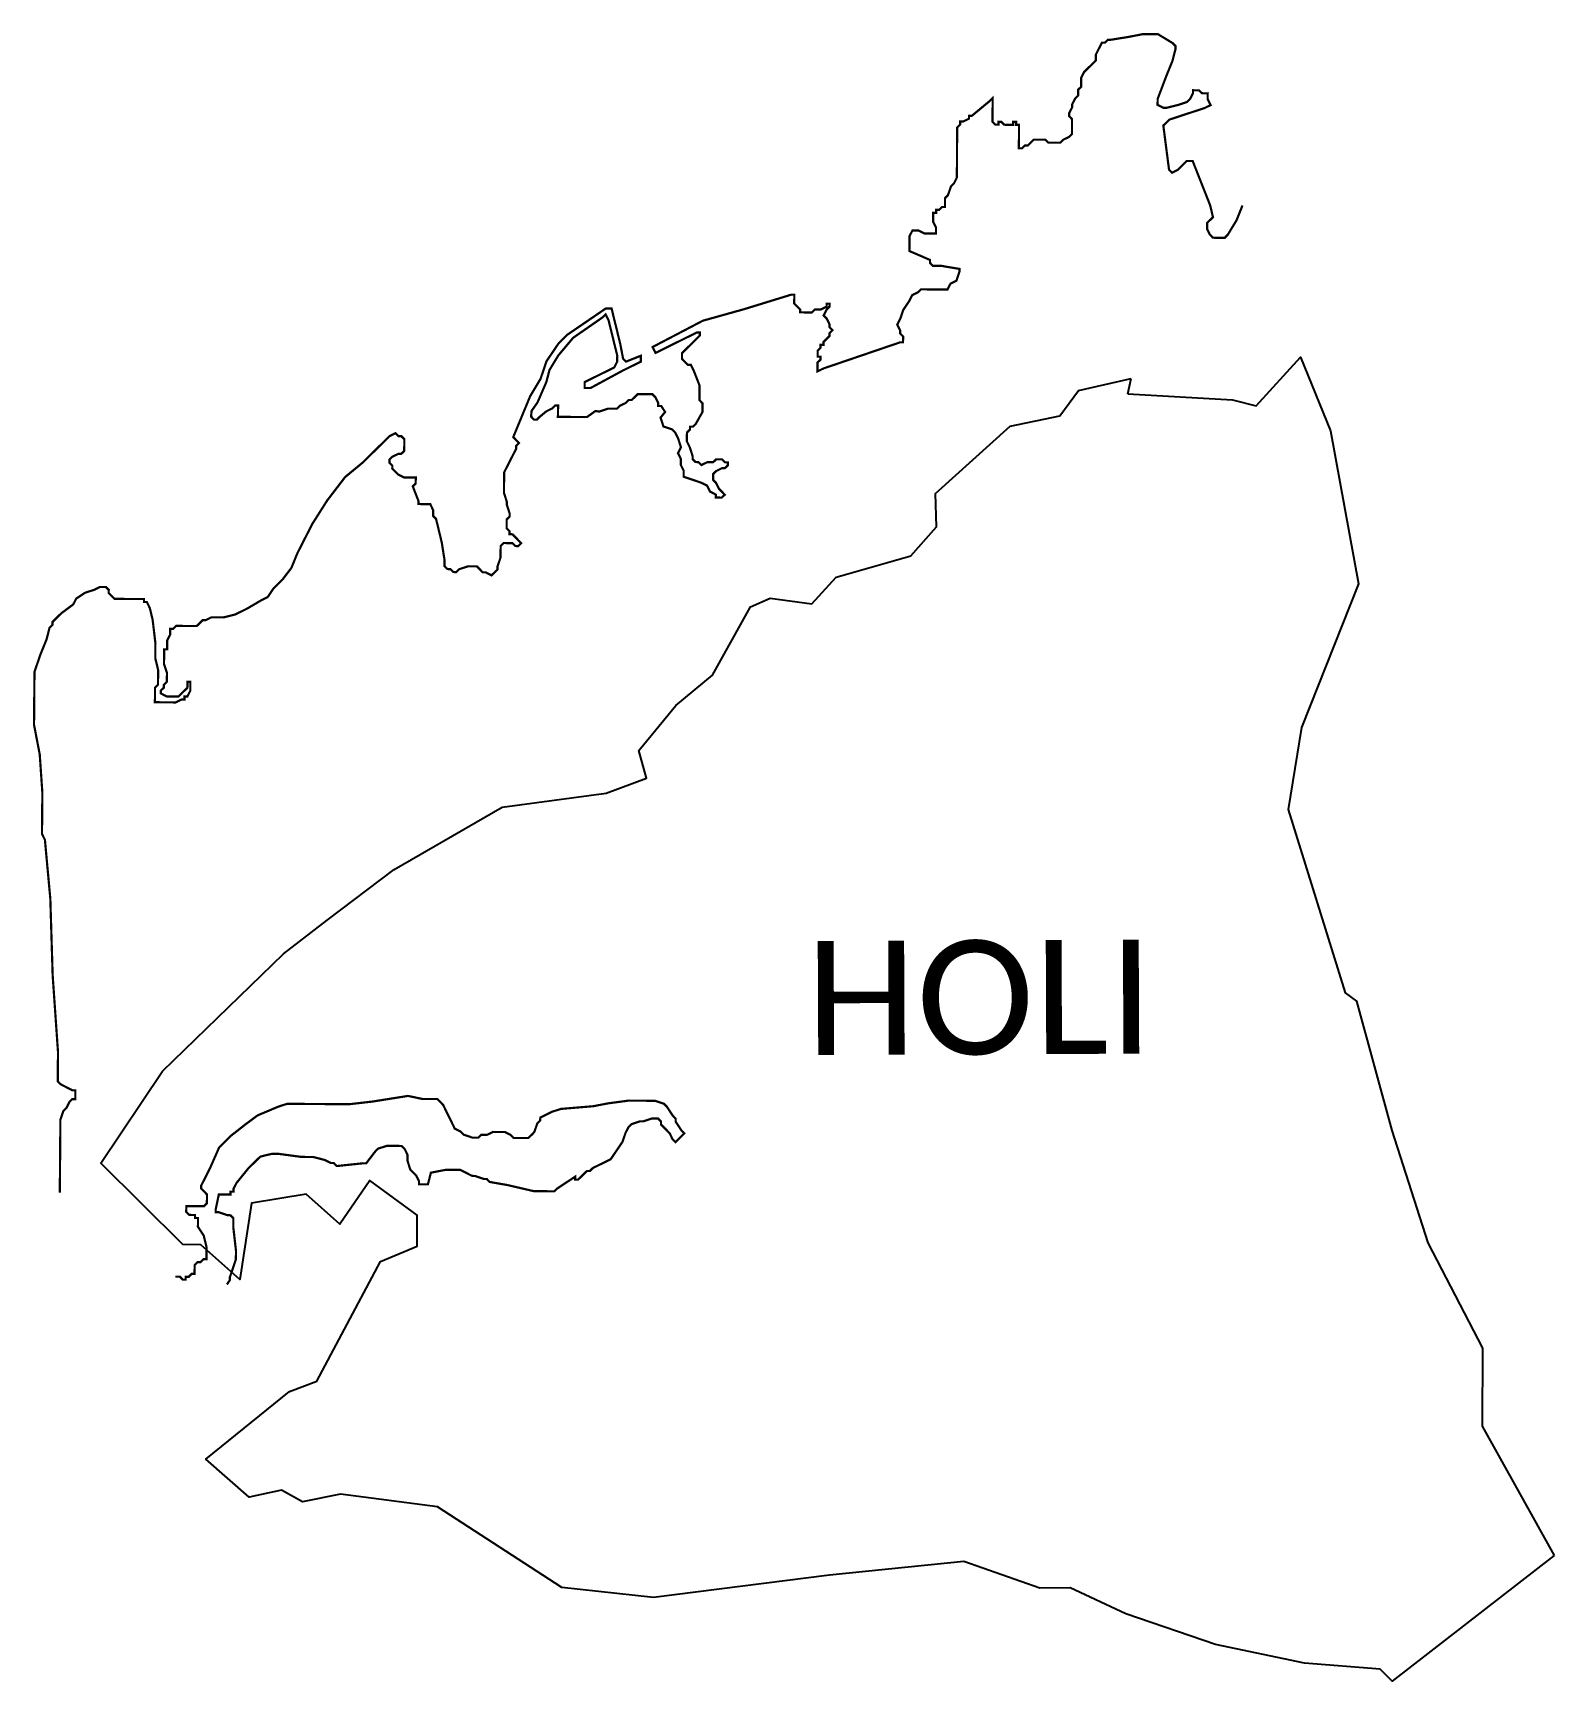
# Model space of a CAD drawing. Header units: metres. Extents: x 263795 to 326232, y 1837051 to 2154063.
# Drawn here: x 324149 to 326232, y 1837051 to 1839307 of the extents above; entities outside this region: 1.
import ezdxf

# ---------------------------------------------------------------- set-up
doc = ezdxf.new("R2010")
doc.units = ezdxf.units.M
for name, color, linetype in [('HIGH TIDE LINE', 6, 'Continuous'), ('village', 3, 'Continuous'), ('VILLAGE NAME', 250, 'Continuous')]:
    doc.layers.add(name, color=color, linetype=linetype)
doc.styles.get("Standard").update_dxf_attribs({"font": 'simplex.shx'})

msp = doc.modelspace()

# ---------------------------------------------------------------- linework, layer by layer
at = {"color": 3, "flags": 128}
msp.add_lwpolyline([(325648.1, 1838813.1), (325652.6, 1838834.5)], dxfattribs=at)
at = {"layer": 'HIGH TIDE LINE', "lineweight": 0, "const_width": 3}
msp.add_lwpolyline([(263796.4, 2154061), (263796.4, 2154061)], close=True, dxfattribs=at)
at = {"layer": 'HIGH TIDE LINE', "const_width": 3}
for points in [[(325805.2, 1839071.2), (325797.1, 1839051), (325784.9, 1839030.9), (325780.8, 1839026.9), (325764.7, 1839027), (325760.7, 1839031.1), (325756.7, 1839039.1), (325756.7, 1839047.2), (325760.8, 1839051.2), (325764.8, 1839055.2), (325760.9, 1839071.4), (325737, 1839132), (325728.9, 1839132.1), (325720.8, 1839124), (325716.7, 1839120), (325708.6, 1839116), (325704.6, 1839120.1), (325696.8, 1839180.6), (325700.9, 1839184.6), (325705, 1839188.7), (325753.4, 1839204.6), (325761.5, 1839208.6), (325757.5, 1839216.7), (325757.6, 1839224.7), (325749.5, 1839224.8), (325745.5, 1839228.8), (325737.4, 1839228.9), (325737.4, 1839224.8), (325733.3, 1839216.8), (325729.3, 1839212.8), (325717.2, 1839208.8), (325701, 1839204.8), (325697, 1839204.8), (325688.9, 1839208.9), (325689, 1839217), (325701.2, 1839249.2), (325709.4, 1839269.3), (325713.5, 1839285.5), (325713.5, 1839289.5), (325709.5, 1839293.5), (325689.4, 1839305.7), (325669.2, 1839305.8), (325649, 1839301.9), (325624.8, 1839298), (325620.8, 1839298), (325616.7, 1839294), (325612.7, 1839294), (325608.6, 1839286), (325604.5, 1839277.9), (325604.5, 1839269.8), (325600.4, 1839265.8), (325596.4, 1839261.8), (325592.3, 1839257.8), (325588.3, 1839253.8), (325584.2, 1839245.7), (325584.2, 1839233.6), (325580.1, 1839229.6), (325580.1, 1839221.5), (325576, 1839217.5), (325571.9, 1839209.5), (325571.9, 1839205.4), (325567.8, 1839197.4), (325567.8, 1839193.4), (325571.8, 1839189.3), (325571.7, 1839169.1), (325567.7, 1839165.1), (325559.6, 1839161.1), (325555.6, 1839157.1), (325539.4, 1839157.2), (325535.4, 1839161.2), (325519.3, 1839161.3), (325515.2, 1839157.3), (325511.2, 1839153.3), (325507.1, 1839153.3), (325503.1, 1839149.3), (325499, 1839149.3), (325499.2, 1839181.6), (325495.2, 1839181.6), (325495.2, 1839185.6), (325491.1, 1839185.7), (325491.1, 1839181.6), (325479, 1839181.7), (325475, 1839185.7), (325471, 1839185.8), (325471, 1839181.7), (325466.9, 1839181.7), (325462.9, 1839185.8), (325463.1, 1839218.1), (325459, 1839214.1), (325434.7, 1839194), (325430.7, 1839194), (325430.7, 1839190), (325422.6, 1839186), (325418.5, 1839186), (325418.5, 1839182), (325414.5, 1839178), (325414.1, 1839109.4), (325410.1, 1839101.3), (325406, 1839097.3), (325401.9, 1839085.2), (325397.9, 1839081.2), (325397.8, 1839069.1), (325393.8, 1839069.1), (325389.7, 1839065.1), (325385.7, 1839065.1), (325385.7, 1839061.1), (325381.6, 1839061.1), (325381.6, 1839049), (325385.6, 1839040.9), (325385.5, 1839032.9), (325369.4, 1839032.9), (325361.4, 1839037), (325353.3, 1839037), (325349.2, 1839029), (325349.1, 1839008.8), (325377.3, 1838996.6), (325377.3, 1838992.6), (325381.3, 1838988.5), (325393.4, 1838988.4), (325417.6, 1838984.3), (325417.6, 1838980.3), (325413.5, 1838968.2), (325405.4, 1838964.2), (325401.3, 1838956.1), (325365, 1838956.3), (325360.9, 1838952.3), (325352.9, 1838948.3), (325348.8, 1838940.2), (325340.7, 1838928.2), (325336.6, 1838916.1), (325332.5, 1838908), (325336.5, 1838900), (325336.5, 1838895.9), (325340.5, 1838891.9), (325340.4, 1838883.8), (325336.4, 1838883.8), (325231.4, 1838848), (325223.3, 1838844), (325223.3, 1838856.1), (325227.4, 1838860.1), (325227.4, 1838864.2), (325223.4, 1838864.2), (325223.4, 1838872.3), (325227.5, 1838876.3), (325227.5, 1838880.3), (325231.5, 1838880.3), (325231.5, 1838884.3), (325235.6, 1838888.3), (325239.6, 1838892.4), (325239.7, 1838896.4), (325243.7, 1838900.4), (325239.7, 1838904.5), (325239.7, 1838908.5), (325235.7, 1838916.6), (325231.7, 1838920.6), (325235.8, 1838928.7), (325239.8, 1838932.7), (325239.9, 1838936.7), (325235.8, 1838936.8), (325235.8, 1838932.7), (325227.7, 1838928.7), (325219.6, 1838928.8), (325215.6, 1838924.7), (325199.5, 1838924.8), (325199.5, 1838928.9), (325191.4, 1838937), (325191.5, 1838949.1), (325187.5, 1838949.1), (325122.8, 1838929.2), (325066.3, 1838913.4), (324997.5, 1838877.4), (325001.5, 1838869.3), (325009.6, 1838873.3), (325058.1, 1838897.3), (325062.2, 1838897.2), (325062.2, 1838893.2), (325058.1, 1838889.2), (325054.1, 1838885.2), (325041.9, 1838873.1), (325037.8, 1838869.1), (325037.8, 1838861.1), (325041.8, 1838857), (325045.8, 1838852.9), (325049.9, 1838852.9), (325053.9, 1838844.8), (325061.8, 1838824.6), (325061.7, 1838804.5), (325065.7, 1838800.4), (325065.7, 1838788.3), (325056.7, 1838772.3), (325052.7, 1838768.3), (325048.6, 1838768.3), (325048.6, 1838764.3), (325044.5, 1838760.3), (325044.4, 1838748.2), (325048.4, 1838740.1), (325052.3, 1838727.9), (325052.3, 1838723.9), (325056.3, 1838719.9), (325060.3, 1838719.8), (325064.3, 1838715.8), (325072.4, 1838719.7), (325080.5, 1838719.7), (325084.6, 1838723.7), (325092.6, 1838723.6), (325096.6, 1838719.5), (325100.6, 1838719.5), (325100.6, 1838715.5), (325096.5, 1838711.5), (325092.5, 1838711.5), (325084.4, 1838707.5), (325080.4, 1838703.5), (325080.3, 1838695.5), (325084.3, 1838691.4), (325088.3, 1838683.3), (325092.3, 1838679.3), (325096.3, 1838675.2), (325092.2, 1838671.2), (325084.1, 1838671.3), (325084.2, 1838675.3), (325076.1, 1838679.4), (325072.2, 1838687.5), (325064.1, 1838691.6), (325040, 1838699.8), (325040.1, 1838707.9), (325036.1, 1838716), (325036.2, 1838724), (325032.2, 1838732.1), (325036.3, 1838740.2), (325032.4, 1838752.3), (325028.4, 1838760.4), (325024.4, 1838764.5), (325012.3, 1838768.6), (325008.4, 1838780.7), (325014.6, 1838788.5), (325009.3, 1838796.6), (325005.2, 1838796.7), (325005.2, 1838800.7), (325001.2, 1838808.8), (324997.2, 1838812.8), (324977.1, 1838812.9), (324969, 1838804.9), (324964.9, 1838804.9), (324960.9, 1838800.9), (324952.8, 1838796.9), (324948.7, 1838792.9), (324936.6, 1838793), (324924.5, 1838789), (324919.3, 1838789.8), (324907.6, 1838781.5), (324867.8, 1838781.8), (324868, 1838789.2), (324868.1, 1838797.3), (324864, 1838797.3), (324860, 1838793.3), (324851.9, 1838789.3), (324843.1, 1838782), (324839.1, 1838778), (324835.1, 1838778), (324831.1, 1838782.1), (324831.7, 1838789.4), (324831.9, 1838790.1), (324839.9, 1838801.5), (324852.1, 1838829.7), (324856.2, 1838845.8), (324868.4, 1838865.9), (324888.7, 1838890), (324929.2, 1838918.1), (324933.2, 1838922.1), (324937.2, 1838914), (324949.1, 1838865.5), (324949, 1838857.4), (324945, 1838849.4), (324904.5, 1838829.4), (324904.5, 1838821.3), (324912.6, 1838821.3), (324957, 1838845.3), (324981.3, 1838857.3), (324981.3, 1838865.4), (324961.1, 1838857.4), (324957.1, 1838861.4), (324953.2, 1838881.6), (324941.3, 1838930.1), (324933.3, 1838930.1), (324880.6, 1838894.1), (324868.5, 1838882), (324852.2, 1838857.9), (324844, 1838833.7), (324829.9, 1838810.2), (324806.7, 1838754.1), (324814.6, 1838745.9), (324810.6, 1838741.9), (324810.6, 1838737.9), (324806.5, 1838729.9), (324794.2, 1838705.8), (324794, 1838677.6), (324797.9, 1838665.4), (324797.9, 1838661.4), (324801.8, 1838649.3), (324801.8, 1838645.3), (324797.7, 1838641.3), (324797.6, 1838629.2), (324801.6, 1838625.1), (324801.6, 1838621.1), (324805.6, 1838621), (324813.6, 1838612.9), (324817.6, 1838608.8), (324813.5, 1838604.8), (324809.5, 1838604.9), (324805.5, 1838608.9), (324793.4, 1838609), (324789.4, 1838605), (324789.2, 1838588.9), (324785.1, 1838576.8), (324785.1, 1838572.8), (324781, 1838568.8), (324776.9, 1838564.8), (324768.9, 1838568.9), (324764.9, 1838568.9), (324760.9, 1838573), (324756.9, 1838577.1), (324744.8, 1838577.2), (324732.7, 1838573.2), (324728.6, 1838569.2), (324724.6, 1838569.3), (324720.6, 1838573.3), (324716.5, 1838573.4), (324712.5, 1838577.4), (324712.6, 1838585.5), (324708.8, 1838609.7), (324701, 1838642), (324697, 1838646.1), (324697, 1838654.1), (324693.1, 1838662.2), (324676.9, 1838662.4), (324677, 1838666.4), (324669.1, 1838686.6), (324673.1, 1838690.6), (324673.2, 1838698.7), (324657.1, 1838698.8), (324649, 1838702.9), (324641, 1838711), (324641.1, 1838715.1), (324637.1, 1838719.1), (324637.1, 1838723.2), (324641.2, 1838727.2), (324649.3, 1838731.1), (324653.3, 1838731.1), (324657.4, 1838735.1), (324657.5, 1838751.2), (324653.5, 1838755.3), (324649.5, 1838755.3), (324645.5, 1838759.4), (324637.4, 1838755.4), (324629.2, 1838747.4), (324600.8, 1838719.4), (324576.5, 1838699.4), (324552, 1838667.4), (324531.6, 1838635.3), (324511.1, 1838595.1), (324502.9, 1838575), (324490.7, 1838559), (324478.5, 1838547), (324470.4, 1838535), (324462.3, 1838531), (324442, 1838519.1), (324425.8, 1838511.1), (324409.7, 1838507.2), (324393.5, 1838507.4), (324385.5, 1838503.4), (324381.4, 1838503.4), (324377.4, 1838499.4), (324373.3, 1838495.4), (324345.1, 1838495.6), (324341, 1838491.6), (324337, 1838491.7), (324336.9, 1838483.6), (324332.8, 1838475.6), (324332.7, 1838463.5), (324328.7, 1838463.5), (324328.5, 1838443.4), (324332.5, 1838431.2), (324332.4, 1838419.1), (324328.3, 1838415.1), (324328.3, 1838411.1), (324324.2, 1838407.1), (324324.2, 1838403.1), (324332.2, 1838399), (324348.4, 1838398.9), (324352.4, 1838402.9), (324360.5, 1838410.9), (324360.6, 1838418.9), (324364.6, 1838418.9), (324364.5, 1838406.8), (324360.4, 1838398.8), (324356.4, 1838398.8), (324356.4, 1838394.8), (324352.4, 1838394.8), (324344.3, 1838390.8), (324316, 1838391.1), (324316.2, 1838411.2), (324320.3, 1838415.2), (324320.4, 1838435.4), (324316.5, 1838451.5), (324316.7, 1838471.7), (324312.9, 1838504), (324309, 1838520.1), (324305, 1838528.2), (324301, 1838528.2), (324301, 1838532.3), (324260.7, 1838532.6), (324256.7, 1838536.7), (324252.7, 1838540.7), (324252.8, 1838544.8), (324248.8, 1838548.8), (324240.7, 1838548.9), (324232.6, 1838544.9), (324220.5, 1838541), (324208.3, 1838533), (324204.2, 1838525), (324188, 1838513), (324183.9, 1838509), (324175.8, 1838501), (324175.8, 1838497), (324171.7, 1838493), (324167.6, 1838476.9), (324159.4, 1838456.8), (324151.1, 1838432.7), (324150.5, 1838360.1), (324158.3, 1838319.7), (324161.9, 1838267.3), (324161.4, 1838210.8), (324165.4, 1838202.7), (324172.8, 1838122.1), (324176, 1838017.2), (324183.3, 1837912.3), (324183, 1837872), (324187, 1837868), (324203, 1837859.8), (324207.1, 1837859.7), (324207, 1837847.6), (324202.9, 1837847.7), (324198.9, 1837843.7), (324194.8, 1837835.6), (324190.7, 1837831.6), (324186.6, 1837819.6), (324185.8, 1837719.8)], [(324344.1, 1837604.7), (324350.2, 1837604.6), (324354.2, 1837600.5), (324358.2, 1837600.5), (324358.2, 1837604.5), (324362.3, 1837604.5), (324366.3, 1837608.5), (324370.3, 1837608.5), (324370.4, 1837620.6), (324374.5, 1837624.6), (324378.5, 1837624.5), (324382.6, 1837628.5), (324386.6, 1837628.5), (324386.8, 1837644.6), (324382.9, 1837660.8), (324374.9, 1837673), (324375, 1837685), (324371, 1837685.1), (324371, 1837689.1), (324362.9, 1837689.2), (324358.9, 1837693.2), (324359, 1837701.3), (324383.2, 1837701.1), (324387.2, 1837705.1), (324387.3, 1837717.2), (324383.3, 1837721.3), (324379.3, 1837725.3), (324379.4, 1837729.4), (324383.5, 1837737.4), (324391.6, 1837753.5), (324404, 1837781.6), (324420.2, 1837797.6), (324440.5, 1837813.5), (324456.7, 1837825.5), (324485, 1837837.4), (324497.1, 1837841.3), (324581.8, 1837840.7), (324614.1, 1837844.4), (324662.5, 1837852.1), (324682.6, 1837847.9), (324702.8, 1837847.8), (324710.8, 1837839.6), (324714.7, 1837831.5), (324718.7, 1837823.5), (324726.6, 1837807.3), (324734.7, 1837803.2), (324738.7, 1837799.1), (324750.7, 1837795), (324758.8, 1837794.9), (324762.9, 1837798.9), (324770.9, 1837798.9), (324779, 1837802.8), (324795.1, 1837802.7), (324803.2, 1837798.6), (324807.2, 1837794.5), (324827.3, 1837794.4), (324831.4, 1837798.4), (324835.4, 1837802.4), (324839.6, 1837814.4), (324843.6, 1837818.4), (324843.7, 1837822.5), (324859.8, 1837830.4), (324872, 1837834.3), (324916.3, 1837838), (324936.5, 1837841.9), (324964.8, 1837845.7), (325001.1, 1837845.4), (325013.1, 1837841.3), (325017.1, 1837837.2), (325025.1, 1837825.1), (325029.1, 1837821), (325029, 1837817), (325037, 1837804.8), (325041, 1837800.8), (325032.9, 1837792.8), (325028.8, 1837788.8), (325024.8, 1837792.8), (325020.9, 1837800.9), (325016.9, 1837805), (325008.9, 1837813.1), (325008.9, 1837817.1), (325004.9, 1837821.2), (324996.8, 1837821.3), (324984.7, 1837817.3), (324980.7, 1837817.4), (324968.6, 1837813.4), (324964.5, 1837809.4), (324960.4, 1837801.4), (324956.3, 1837789.3), (324940, 1837765.3), (324915.7, 1837753.4), (324911.6, 1837749.4), (324907.6, 1837749.4), (324903.5, 1837745.4), (324899.5, 1837741.4), (324895.4, 1837737.4), (324891.4, 1837737.4), (324891.4, 1837741.5), (324879.2, 1837733.5), (324867.1, 1837725.5), (324863, 1837721.5), (324834.8, 1837721.7), (324798.6, 1837730.1), (324774.4, 1837734.3), (324770.4, 1837738.4), (324766.4, 1837738.4), (324754.4, 1837742.5), (324750.3, 1837742.6), (324734.3, 1837750.8), (324714.1, 1837750.9), (324693.9, 1837747), (324689.8, 1837731), (324677.7, 1837731), (324677.7, 1837735.1), (324673.7, 1837743.2), (324665.7, 1837751.3), (324661.8, 1837763.4), (324661.9, 1837771.5), (324657.9, 1837779.6), (324653.9, 1837783.6), (324633.7, 1837783.8), (324621.6, 1837779.9), (324617.6, 1837775.9), (324605.3, 1837759.8), (324601.3, 1837759.9), (324565, 1837756.1), (324561, 1837760.2), (324557, 1837760.2), (324548.9, 1837764.3), (324532.8, 1837768.5), (324516.7, 1837768.6), (324484.5, 1837772.9), (324476.4, 1837772.9), (324460.3, 1837769), (324452.2, 1837761), (324444, 1837753), (324427.8, 1837733), (324423.7, 1837725), (324423.6, 1837721), (324419.6, 1837721), (324419.6, 1837717), (324403.5, 1837717.1), (324399.3, 1837697), (324399.2, 1837692.9), (324403.3, 1837692.9), (324415.3, 1837688.8), (324419.4, 1837688.7), (324423.4, 1837684.7), (324423.3, 1837672.6), (324427, 1837640.3), (324426.9, 1837628.2), (324418.7, 1837604.1), (324418.7, 1837600), (324414.6, 1837594)]]:
    msp.add_lwpolyline(points, dxfattribs=at)
at = {"layer": 'village', "color": 3, "true_color": 0x00ff00}
for points in [[(325648.1, 1838813.1, 0), (325791.7, 1838805.2, 0), (325824.1, 1838796.9, 0), (325884.4, 1838863.4, 0), (325925.8, 1838762.8, 0), (325964.1, 1838553, 0), (325885.8, 1838356.4, 0), (325867.7, 1838244.1, 0), (325945.6, 1837993.1, 0), (325961.4, 1837981.8, 0), (326009.8, 1837804.9, 0), (326058.9, 1837651, 0), (326133.9, 1837506.7, 0), (326133.2, 1837399.8, 0), (326231.8, 1837223, 0)], [(326231.8, 1837223, 0), (326010.2, 1837051, 0), (325993.5, 1837067.2, 0), (325890.3, 1837075.3, 0), (325768.4, 1837100.9, 0), (325645.4, 1837143, 0), (325569.3, 1837178.5, 0), (325527.8, 1837178.3, 0), (325423.7, 1837214.9, 0), (325239.7, 1837195.8, 0), (324998.9, 1837165.4, 0), (324873, 1837179.2, 0), (324702.9, 1837289.6, 0), (324570.2, 1837306.8, 0), (324518.2, 1837296.5, 0), (324489.5, 1837312.3, 0), (324445.3, 1837302.6, 0), (324385.7, 1837354.7, 0), (324500.4, 1837447.4, 0), (324537.7, 1837461.7, 0), (324625.1, 1837625.4, 0), (324675, 1837646.5, 0), (324675.2, 1837689, 0), (324610.3, 1837736.1, 0), (324569, 1837676.7, 0), (324522.9, 1837717.4, 0), (324448.3, 1837705.1, 0), (324432.5, 1837600.6, 0), (324378.7, 1837648, 0), (324354.2, 1837648.7, 0), (324242.1, 1837760.2, 0), (324326.6, 1837885.8, 0), (324492.2, 1838046.7, 0), (324552, 1838092.6, 0), (324643.4, 1838162, 0), (324791.5, 1838247.2, 0), (324934, 1838266.7, 0), (324989.3, 1838287.3, 0), (324978.6, 1838325.1, 0), (325029.1, 1838386.7, 0), (325079.7, 1838427.9, 0), (325131.5, 1838521.8, 0), (325158.5, 1838533.5, 0), (325215.4, 1838526, 0), (325248.7, 1838562.4, 0), (325351, 1838591.5, 0), (325386.3, 1838631.1, 0), (325385, 1838677, 0), (325487.3, 1838768.9, 0), (325554.9, 1838783.2, 0), (325580.7, 1838817.9, 0), (325652.6, 1838834.5, 0)]]:
    msp.add_polyline3d(points, dxfattribs=at)

# ---------------------------------------------------------------- texts
at = {"layer": 'VILLAGE NAME', "insert": (325207, 1838064), "char_height": 155.989, "attachment_point": 1, "rotation": 0.2435}
msp.add_mtext_dynamic_manual_height_columns('{\\fCalibri|b0|i0|c0|p34;HOLI}', width=1051.464, gutter_width=779.9, heights=[159.8], dxfattribs=at)

doc.saveas('drawing.dxf')
